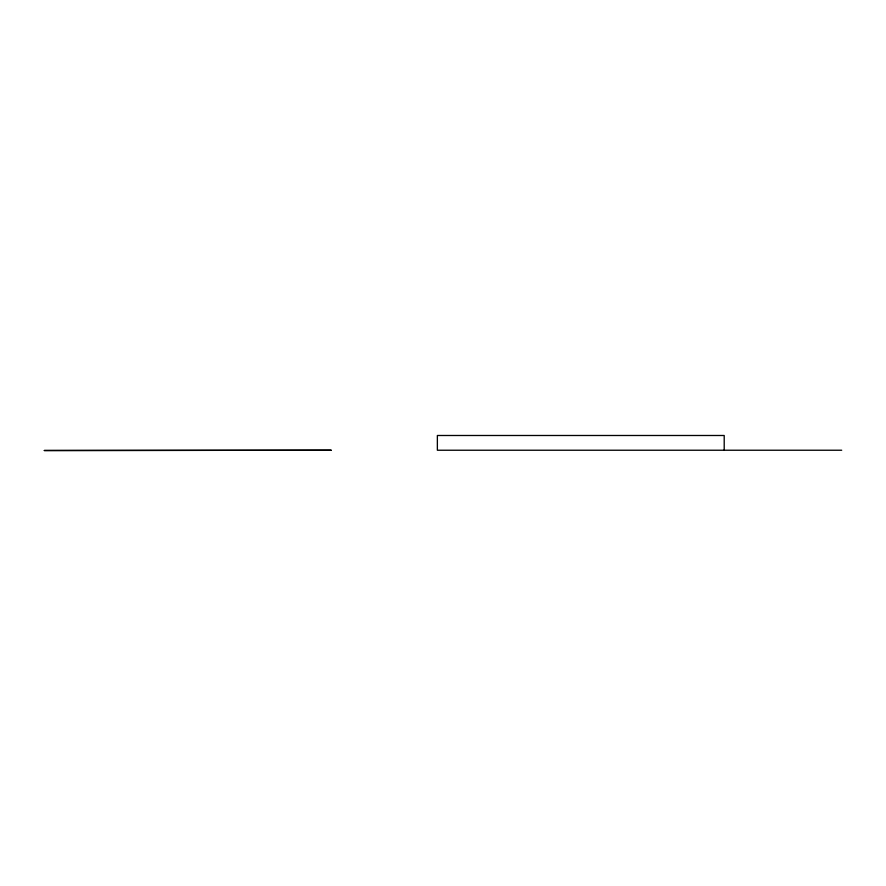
<?xml version="1.0" encoding="UTF-8"?>
<svg xmlns="http://www.w3.org/2000/svg" width="886" height="886" viewBox="0 0 886 886"><rect width="100%" height="100%" fill="white"/><g stroke="black" fill="none" stroke-linecap="round" stroke-linejoin="round"><path stroke-width="1.33" d="M841.7 450.232L437.363 450.232L437.363 435.491L724.205 435.491L724.205 450.232M331.142 450.232L44.3 450.509L331.142 450.232"/></g></svg>
